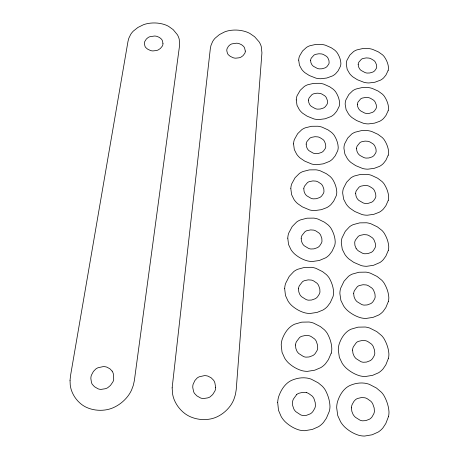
<?xml version="1.0" encoding="UTF-8"?>
<svg xmlns="http://www.w3.org/2000/svg" width="459" height="459" viewBox="0 0 459 459"><rect width="100%" height="100%" fill="white"/><g stroke="black" fill="none" stroke-linecap="round" stroke-linejoin="round"><path stroke-width="0.69" d="M331.232 353.137L328.369 359.718L325.448 363.792A22.715 21.607 34.1 0 1 320.721 367.67L314.788 370.184L307.536 371.348A21.366 20.357 34.4 0 1 301.741 370.602C296.847 369.139 292.308 366.443 288.556 362.994A23.834 22.703 33.1 0 1 284.637 358.083L282.027 352.231L281.224 344.944A23.512 22.405 33 0 1 282.205 339.264C283.955 334.445 286.668 329.763 290.748 326.544A21.286 20.265 31.8 0 1 294.667 324.18L301.729 322.155L309.045 322.011A22.038 20.948 32.3 0 1 313.675 323.147L320.411 326.596L324.335 329.734A20.603 19.553 32.8 0 1 327.359 333.509C329.901 338.111 331.627 343.349 331.805 348.633A20.334 19.307 34.2 0 1 331.232 353.137M296.68 394.562L293.467 398.969A9.587 9.191 53.8 0 0 292.521 402.032L292.641 405.475L293.794 408.906A10.488 10.052 54 0 0 295.82 411.671L300.634 414.85A9.232 8.836 54.6 0 0 303.192 415.515L306.48 415.32L310.341 413.823A10.477 10.029 54 0 0 312.843 411.574L314.61 408.63A8.796 8.411 53.6 0 0 315.385 406.083L315.253 402.686L313.996 398.687A9.392 8.991 53 0 0 312.097 395.979L308.809 393.615A8.933 8.56 52.6 0 0 306.279 392.554M306.279 392.554L302.871 392.325L298.866 393.26A9.111 8.738 53 0 0 296.68 394.562M112.122 371.107L109.867 368.761L106.867 367.148A10.632 9.886 -39.7 0 0 103.08 366.632L98.083 367.728A9.243 8.589 -39.5 0 0 95.753 369.036L93.401 371.463L91.393 375.215A10.534 9.794 -39.9 0 0 90.865 378.583L91.45 382.456A8.819 8.193 -40.3 0 0 92.293 384.349L94.491 386.725L97.939 388.756A9.473 8.807 -40.5 0 0 101.095 389.387L105.105 388.762A9.002 8.382 -40.5 0 0 107.71 387.723L110.453 385.445L112.897 381.894A9.186 8.555 -40.1 0 0 113.717 379.392L113.344 373.953A9.61 8.945 -39.7 0 0 112.122 371.107M356.075 248.256L354.927 245.41L354.709 242.564A8.589 7.648 22.9 0 1 355.461 240.046L358.232 236.425A8.164 7.264 22.8 0 1 360.172 235.364L363.769 234.612L366.861 234.824A7.987 7.103 22.9 0 1 369.179 235.714L372.232 237.693A8.428 7.499 23.2 0 1 374.033 239.948L375.296 243.259L375.519 246.064A7.849 6.983 23.4 0 1 375.083 247.757L373.391 250.58A9.381 8.354 23.3 0 1 371.199 252.421L367.751 253.626L364.785 253.77A8.279 7.378 23.3 0 1 362.444 253.202L358.387 250.878A9.455 8.423 23.1 0 1 356.075 248.256M172.148 387.849L172.607 394.051A29.674 29.204 -45.3 0 0 174.282 399.898C176.503 405.286 180.215 410.042 184.862 413.548A30.116 29.651 -46.4 0 0 190.233 416.703C196.647 419.532 203.968 420.312 210.836 418.901A29.703 29.284 -47.5 0 0 216.728 416.973C222.11 414.534 226.798 410.633 230.292 405.876A30.764 30.34 -45.5 0 0 234.021 399.049L235.427 394.528L236.219 389.691L261.928 52.791L261.257 46.56A24.643 19.955 3.1 0 0 259.106 41.844L254.636 36.754L249.857 33.45A23.719 19.192 3.1 0 0 245.536 31.614C240.327 29.967 234.71 29.617 229.334 30.575A24.063 19.467 3 0 0 224.721 31.866L219.431 34.574L215.076 38.229A24.075 19.485 2.9 0 0 212.574 41.643L210.956 45.504L210.32 48.688L172.148 387.849M298.706 60.118L299.44 65.189L301.661 69.28A19.674 15.927 9.4 0 0 304.96 72.734L309.332 75.534L315.976 78.15A17.62 14.286 9.5 0 0 320.801 78.736L326.819 78.013L332.603 75.884A18.693 15.141 9.6 0 0 335.655 73.698L338.065 70.904L340.417 66.371A16.771 13.569 9.8 0 0 340.876 63.244C340.698 59.469 339.172 55.78 337.095 52.659A16.977 13.713 9.7 0 0 334.554 49.997L331.266 47.765L325.62 45.28A18.176 14.688 9.5 0 0 321.748 44.437L315.637 44.454L309.756 45.791A17.614 14.235 9.3 0 0 306.497 47.397L302.561 50.978L299.48 56.17A19.416 15.721 9.4 0 0 298.706 60.118M296.262 99.93L297.007 105.295L299.285 109.609A20.219 16.817 10.2 0 0 302.67 113.253L307.163 116.202L313.99 118.95A18.119 15.09 10.4 0 0 318.948 119.558L325.144 118.778L331.088 116.517A19.249 16.019 10.5 0 0 334.227 114.199L336.711 111.239L339.138 106.442A17.23 14.315 10.7 0 0 339.608 103.137C339.425 99.167 337.87 95.283 335.736 91.966A17.453 14.481 10.5 0 0 333.125 89.155L329.746 86.808L323.945 84.198A18.676 15.497 10.3 0 0 319.969 83.314L313.686 83.349L307.645 84.777A18.056 14.992 10.1 0 0 304.294 86.481L300.238 90.268L297.065 95.765A19.955 16.599 10.2 0 0 296.262 99.93M357.4 104.417L357.756 106.838L358.686 108.794A8.606 7.097 14.3 0 0 360.803 110.998L364.515 112.966A7.487 6.174 14.4 0 0 366.649 113.453L369.357 113.35L372.507 112.363A8.514 7.017 14.4 0 0 374.51 110.843L375.887 108.835A7.126 5.869 14.5 0 0 376.455 107.085L376.242 104.744L375.089 101.967A7.648 6.294 14.4 0 0 373.442 100.073L370.648 98.398A7.298 6.007 14.3 0 0 368.525 97.641L365.703 97.446L362.415 98.048A7.401 6.093 14.2 0 0 360.642 98.92L358.118 101.932A7.837 6.46 14.2 0 0 357.429 104.038L357.4 104.417M358.186 64.49L358.531 66.779L359.443 68.638A8.331 6.696 12.9 0 0 361.147 70.462L365.112 72.602A7.287 5.858 13 0 0 367.189 73.067L369.822 72.97L372.886 72.046A8.279 6.655 13 0 0 374.831 70.611L376.334 68.397A6.937 5.571 13.1 0 0 376.724 67.06L376.518 64.845L375.399 62.212A7.419 5.95 13 0 0 373.792 60.416L371.073 58.827A7.074 5.674 12.9 0 0 369.007 58.098L366.259 57.909L363.063 58.477A7.206 5.783 12.8 0 0 361.336 59.297L358.881 62.143A7.585 6.093 12.8 0 0 358.215 64.134L358.186 64.49M70.038 380.316L70.233 384.906A30.524 28.349 -40.3 0 0 71.581 390.724C73.486 396.054 76.951 400.822 81.421 404.299A30.971 28.785 -40.5 0 0 86.631 407.437C93.022 410.3 100.337 411.006 107.188 409.635A30.552 28.429 -40.6 0 0 113.218 407.718C118.778 405.286 123.689 401.424 127.476 396.691A31.642 29.451 -40.2 0 0 131.618 389.903L133.288 385.405L134.361 380.597L179.561 45.579L179.251 39.382A24.746 19.846 -3 0 0 177.358 34.689L173.163 29.623L168.551 26.335A23.822 19.083 -2.9 0 0 164.322 24.505C159.112 22.847 153.49 22.531 148.108 23.472A24.166 19.358 -3.1 0 0 143.403 24.752L137.935 27.442L133.351 31.074A24.178 19.376 -3.1 0 0 130.643 34.471L128.795 38.309L127.975 41.476L70.548 375.531L70.038 380.316M162.962 43.502L162.882 44.54A7.201 5.778 -2.9 0 1 162.279 46.164L160.386 48.465L158.229 49.922A7.086 5.686 -3 0 1 156.158 50.565L152.939 50.926A7.442 5.973 -3.1 0 1 150.38 50.473L147.551 49.102L145.721 47.518A6.931 5.56 -3.2 0 1 144.883 45.934L144.43 43.725A8.239 6.61 -3.1 0 1 144.774 41.522L146.306 39.084L148.142 37.523A7.252 5.812 -3.1 0 1 149.99 36.691L154.459 36.031A8.279 6.638 -3 0 1 157.076 36.416L159.537 37.518L161.407 39.084A7.533 6.036 -2.9 0 1 162.457 40.966L162.962 43.502M293.565 143.914L294.317 149.594L296.657 154.172A20.833 17.832 11.4 0 0 300.14 158.028L304.765 161.143L311.793 164.052A18.658 15.99 11.7 0 0 316.905 164.683L323.285 163.84L329.413 161.425A19.794 16.943 11.8 0 0 332.655 158.957L335.213 155.808L337.715 150.718A17.752 15.181 12.1 0 0 338.208 147.213C338.025 143.019 336.441 138.905 334.227 135.371A18.004 15.371 11.8 0 0 331.541 132.399L328.065 129.914L322.098 127.166A19.307 16.49 11.5 0 0 318.001 126.242L311.535 126.288L305.31 127.814A18.681 15.956 11.3 0 0 301.856 129.633L297.679 133.661L294.397 139.496A20.563 17.603 11.4 0 0 293.565 143.914M352.569 350.085L352.977 353.384L354.055 356.035A10.19 9.421 39.1 0 0 356.098 358.634L360.849 361.629A8.956 8.279 39.6 0 0 363.339 362.26L366.506 362.082L370.184 360.688A10.155 9.381 39.3 0 0 372.524 358.582L374.137 355.823A8.52 7.855 39.3 0 0 374.802 353.43L374.561 350.24L373.219 346.482A9.105 8.4 38.9 0 0 371.297 343.934L368.043 341.703A8.618 7.952 38.6 0 0 365.571 340.698L362.277 340.48L358.439 341.353A8.824 8.153 38.6 0 0 356.373 342.569L353.413 346.7A9.3 8.601 38.9 0 0 352.604 349.574L352.569 350.085M353.677 293.697L354.073 296.778L355.123 299.262A9.771 8.887 29.2 0 0 357.096 301.695L361.686 304.512A8.583 7.814 29.6 0 0 364.102 305.109L367.16 304.948L370.717 303.651A9.731 8.847 29.5 0 0 372.978 301.689L374.538 299.107A8.153 7.407 29.6 0 0 375.181 296.875L374.946 293.898L373.649 290.375A8.75 7.952 29.2 0 0 371.79 287.988L368.64 285.888A8.308 7.551 29 0 0 366.248 284.941L363.063 284.729L359.351 285.532A8.457 7.694 28.8 0 0 357.354 286.668L354.491 290.53A8.916 8.119 29 0 0 353.711 293.215L353.677 293.697M355.65 193.337L356.023 196.062L357.01 198.259A9.123 7.923 18.9 0 0 358.869 200.417L363.189 202.924A7.981 6.931 19.1 0 0 365.456 203.457L368.325 203.326L371.664 202.207A9.06 7.866 19.1 0 0 373.792 200.48L375.255 198.213A7.596 6.592 19.3 0 0 375.858 196.245L375.634 193.612L374.412 190.496A8.13 7.051 19 0 0 372.668 188.374L369.702 186.509A7.757 6.724 18.9 0 0 367.458 185.666L364.463 185.459L360.975 186.153A7.872 6.833 18.7 0 0 359.099 187.146L356.413 190.542A8.319 7.229 18.8 0 0 355.685 192.912L355.65 193.337M356.534 148.515L356.895 151.086L357.859 153.163A8.87 7.516 16.2 0 0 360.034 155.498L363.855 157.575A7.74 6.558 16.4 0 0 366.058 158.085L368.847 157.971L372.088 156.915A8.801 7.453 16.4 0 0 374.154 155.297L375.571 153.163A7.396 6.254 16.5 0 0 376.156 151.304L375.944 148.819L374.756 145.876A7.883 6.667 16.4 0 0 373.058 143.874L370.178 142.106A7.499 6.34 16.2 0 0 367.998 141.303L365.089 141.102L361.703 141.756A7.688 6.501 16.1 0 0 359.879 142.686L357.274 145.882A8.05 6.816 16.1 0 0 356.563 148.114L356.534 148.515M287.782 238.164L288.556 244.567L291.023 249.725A22.181 20.098 16.1 0 0 294.712 254.062C298.281 257.143 302.544 259.507 307.088 260.804A19.875 18.033 16.6 0 0 312.516 261.487L319.303 260.5L325.827 257.74A21.091 19.106 16.7 0 0 329.281 254.934L332.006 251.366L334.68 245.599A18.917 17.109 17.1 0 0 335.208 241.641C335.024 236.953 333.377 232.329 331.008 228.312A19.152 17.299 16.6 0 0 328.162 224.973L324.473 222.196L318.144 219.127A20.506 18.532 16.1 0 0 313.801 218.105L306.933 218.197L300.318 219.953A19.846 17.947 15.8 0 0 296.646 222.013L292.188 226.574L288.682 233.172A21.871 19.817 16.1 0 0 287.782 238.164M290.822 188.615L291.585 194.633L293.984 199.481A21.464 18.888 13.2 0 0 297.564 203.561L302.32 206.854L309.561 209.918A19.226 16.943 13.5 0 0 314.822 210.578L321.398 209.665L326.774 207.634A20.471 18.016 13.6 0 0 331.054 204.462L333.693 201.117L336.275 195.712A18.291 16.082 13.9 0 0 336.786 191.994C336.602 187.57 334.984 183.221 332.7 179.463A18.561 16.289 13.6 0 0 329.941 176.319L326.36 173.697L320.227 170.794A19.88 17.453 13.2 0 0 316.01 169.83L309.355 169.893L302.94 171.528A19.232 16.897 12.9 0 0 299.383 173.462L295.074 177.736L291.689 183.927A21.194 18.653 13.1 0 0 290.822 188.615M351.433 407.844L351.852 411.362L352.965 414.196A10.729 9.949 51.4 0 0 355.513 417.363L359.982 420.157A9.398 8.704 51.8 0 0 362.564 420.823L365.834 420.622L369.638 419.124A10.666 9.874 51.4 0 0 372.06 416.864L373.724 413.915A8.939 8.268 51.3 0 0 374.412 411.356L374.165 407.948L372.777 403.937A9.553 8.841 50.9 0 0 370.797 401.218L367.429 398.848A9.048 8.382 50.6 0 0 364.876 397.781L361.474 397.551L357.509 398.492A9.278 8.601 50.9 0 0 355.369 399.8L353.964 401.327L352.305 404.224A9.771 9.06 51.3 0 0 351.468 407.294L351.433 407.844M284.678 288.7L285.469 295.516L288.005 300.995A22.91 21.326 21.3 0 0 291.798 305.602C295.458 308.855 299.853 311.374 304.558 312.745A20.529 19.129 22.2 0 0 310.158 313.463L317.169 312.39L322.895 310.06A21.843 20.322 22.2 0 0 327.468 306.446L330.285 302.636L333.05 296.497A19.553 18.159 22.6 0 0 333.601 292.28C333.418 287.317 331.731 282.405 329.275 278.114A19.806 18.371 21.7 0 0 326.349 274.574L322.551 271.625L316.027 268.383A21.194 19.68 21.2 0 0 311.546 267.31L304.466 267.419L297.644 269.301A20.489 19.043 20.7 0 0 293.852 271.504L289.245 276.37L285.618 283.387A22.606 21.039 21.3 0 0 284.678 288.7M277.689 402.549L278.504 410.323L281.189 416.577A24.941 23.908 54.1 0 0 285.234 421.815C289.078 425.47 293.771 428.35 298.855 429.911A22.371 21.412 55.4 0 0 304.845 430.697L312.349 429.429L318.483 426.727A23.805 22.766 54.4 0 0 323.383 422.567L326.406 418.201L329.373 411.161A21.309 20.345 53.6 0 0 329.975 406.347C329.791 400.724 328.03 395.142 325.391 390.202A21.55 20.603 52.2 0 0 322.27 386.18L318.225 382.84L311.265 379.18A23.036 22.066 52.3 0 0 306.486 377.986C301.443 377.327 296.262 378.325 291.626 380.339A22.273 21.372 52.5 0 0 287.569 382.875C283.312 386.358 280.524 391.361 278.716 396.484A24.608 23.598 54.1 0 0 277.689 402.549M245.295 51.064L245.261 51.752A7.166 5.806 3.2 0 1 244.75 53.387L243 55.7L240.935 57.163A7.051 5.72 3.1 0 1 238.909 57.817L235.725 58.178A7.413 6.007 3 0 1 233.149 57.725L230.252 56.348L228.341 54.759A6.896 5.588 2.9 0 1 227.412 53.164L226.838 50.943A8.205 6.644 2.9 0 1 227.05 48.729L228.433 46.273L230.177 44.701A7.224 5.841 2.9 0 1 231.967 43.869L236.379 43.203A8.245 6.673 3 0 1 239.007 43.588L241.52 44.695L243.471 46.273A7.499 6.07 3.1 0 1 244.63 48.161L245.295 51.064M215.661 387.43L215.592 388.486A8.933 8.813 -45.1 0 1 214.915 390.999L212.689 394.574L210.09 396.869A8.755 8.635 -47.2 0 1 207.56 397.913L203.595 398.538A9.209 9.071 -46.8 0 1 200.422 397.913L196.865 395.865L194.541 393.478A8.578 8.44 -45.7 0 1 193.595 391.579L192.786 387.683A10.241 10.087 -43.9 0 1 193.119 384.298L194.903 380.522L197.106 378.078A8.985 8.847 -42 0 1 199.349 376.764L204.266 375.663A10.333 10.184 -43 0 1 208.065 376.179L211.146 377.797L213.527 380.155A9.341 9.214 -42.7 0 1 214.904 383.013L215.661 387.43M310.623 60.324L310.892 62.608L311.736 64.455A8.279 6.701 9.4 0 0 313.394 66.28L317.289 68.408A7.252 5.875 9.5 0 0 319.361 68.873L322.006 68.781L325.104 67.863A8.239 6.673 9.6 0 0 327.101 66.429L328.684 64.22A6.914 5.594 9.7 0 0 329.114 62.889L328.988 60.68L327.95 58.058A7.39 5.973 9.6 0 0 326.401 56.268L323.727 54.678A7.08 5.72 9.5 0 0 321.684 53.955L318.93 53.766L315.706 54.328A7.172 5.801 9.4 0 0 313.95 55.149L311.397 57.983A7.545 6.105 9.4 0 0 310.657 59.968L310.623 60.324M298.505 288.797L298.792 291.872L299.761 294.351A9.633 8.968 21.5 0 0 301.661 296.772L306.176 299.584A8.474 7.889 21.9 0 0 308.574 300.18L311.644 300.02L315.253 298.729A9.61 8.939 21.8 0 0 317.588 296.772L319.234 294.202A8.067 7.493 22.1 0 0 319.952 291.976L319.814 289.004L318.632 285.498A8.658 8.038 21.7 0 0 316.848 283.111L313.767 281.017A8.251 7.665 21.3 0 0 311.397 280.082L308.207 279.864L304.46 280.667A8.354 7.769 21 0 0 302.418 281.797L299.423 285.641A8.801 8.187 21.2 0 0 298.551 288.321L298.505 288.797M301.184 238.284L301.471 241.176L302.412 243.505A9.323 8.446 16.2 0 0 304.26 245.789L308.632 248.439A8.193 7.43 16.5 0 0 310.961 249.007L313.939 248.864L317.433 247.659A9.289 8.411 16.5 0 0 319.694 245.829L321.478 243.018A7.786 7.046 16.7 0 0 321.977 241.325L321.845 238.531L320.692 235.226A8.36 7.562 16.5 0 0 318.959 232.983L315.964 231.009A7.958 7.195 16.2 0 0 313.669 230.12L310.577 229.907L306.945 230.653A8.084 7.315 16 0 0 304.965 231.715L302.074 235.324A8.497 7.694 16 0 0 301.23 237.837L301.184 238.284M303.806 188.764L304.093 191.478L305.005 193.669A9.042 7.952 13.2 0 0 306.801 195.821L311.047 198.317A7.912 6.971 13.4 0 0 313.296 198.856L316.182 198.724L319.567 197.605A8.991 7.906 13.5 0 0 321.753 195.89L323.297 193.629A7.551 6.638 13.7 0 0 323.962 191.667L323.83 189.039L322.711 185.935A8.078 7.097 13.5 0 0 321.03 183.824L318.127 181.959A7.74 6.793 13.3 0 0 315.895 181.116L312.9 180.915L309.383 181.603A7.809 6.862 13.1 0 0 307.467 182.59L304.667 185.975A8.251 7.258 13.1 0 0 303.852 188.339L303.806 188.764M306.176 144.086L306.457 146.645L307.346 148.716A8.773 7.51 11.5 0 0 309.091 150.747L313.216 153.117A7.688 6.587 11.6 0 0 315.408 153.627L318.207 153.513L321.495 152.463A8.744 7.482 11.7 0 0 323.618 150.85L325.11 148.722A7.361 6.294 11.8 0 0 325.758 146.869L325.626 144.39L324.536 141.458A7.843 6.701 11.7 0 0 322.901 139.461L320.072 137.7A7.487 6.397 11.5 0 0 317.909 136.897L314.994 136.696L311.581 137.344A7.637 6.529 11.4 0 0 309.722 138.274L307.008 141.458A7.992 6.839 11.4 0 0 306.222 143.684L306.176 144.086M308.511 100.119L308.781 102.541L309.653 104.491A8.52 7.086 10.3 0 0 311.351 106.408L315.356 108.651A7.442 6.191 10.4 0 0 317.479 109.139L320.204 109.035L323.388 108.054A8.463 7.04 10.4 0 0 325.448 106.534L326.894 104.532A7.097 5.898 10.6 0 0 327.519 102.793L327.387 100.452L326.326 97.687A7.614 6.323 10.4 0 0 324.737 95.799L321.994 94.129A7.298 6.059 10.3 0 0 319.889 93.372L317.06 93.177L313.744 93.779A7.361 6.11 10.2 0 0 311.942 94.646L309.309 97.647A7.786 6.472 10.2 0 0 308.551 99.746L308.511 100.119M295.521 345.007L295.82 348.295L296.812 350.94A10.012 9.536 33.2 0 0 298.775 353.528L303.439 356.517A8.813 8.388 33.9 0 0 305.918 357.148L309.096 356.97L312.826 355.582A9.995 9.507 33.6 0 0 315.241 353.482L316.951 350.728A8.394 7.981 33.7 0 0 317.697 348.347L317.559 345.168L316.343 341.421A8.968 8.526 33 0 0 314.501 338.88L311.317 336.654A8.526 8.101 32.5 0 0 308.867 335.655L305.574 335.431L301.695 336.304A8.681 8.262 32.3 0 0 299.584 337.514L296.48 341.634A9.146 8.71 32.8 0 0 295.573 344.497L295.521 345.007M388.538 416.451L385.812 423.508L382.938 427.886A24.212 22.399 51.7 0 1 378.187 432.062L372.151 434.776L364.704 436.05A22.732 21.051 52.2 0 1 358.703 435.264C353.55 433.686 348.8 430.794 344.852 427.145A25.36 23.518 51.5 0 1 340.641 421.89L337.755 415.619L336.682 407.821A25.015 23.202 51.5 0 1 337.508 401.728C339.132 396.622 341.743 391.59 345.891 388.079A22.669 21.034 50.6 0 1 349.856 385.531C354.44 383.494 359.592 382.508 364.601 383.167A23.42 21.699 50.5 0 1 369.409 384.367L376.466 388.039L381.509 392.33A21.871 20.225 50.4 0 1 383.862 395.423C386.644 400.357 388.595 405.94 388.974 411.614A21.648 19.989 51.3 0 1 388.538 416.451M388.469 358.238L385.83 364.836L383.047 368.921A23.065 21.292 39.6 0 1 378.457 372.817L372.622 375.336L365.421 376.506A21.682 20.041 39.9 0 1 359.615 375.76C354.664 374.28 350.056 371.578 346.212 368.129A24.195 22.371 39.1 0 1 342.144 363.201L339.344 357.337L338.3 350.028A23.862 22.066 39.1 0 1 339.092 344.325C340.664 339.517 343.217 334.806 347.193 331.564A21.625 19.989 38.3 0 1 351.026 329.195L358.003 327.158L365.295 327.015A22.365 20.638 38.4 0 1 369.948 328.151L376.782 331.605L381.664 335.638A20.867 19.226 38.6 0 1 383.942 338.541C386.621 343.143 388.521 348.375 388.888 353.711A20.626 18.997 39.5 0 1 388.469 358.238M388.394 301.408L385.847 307.57L383.156 311.386A22.101 20.098 29.8 0 1 378.721 315.017L373.075 317.358L366.116 318.431A20.753 18.899 29.9 0 1 360.504 317.72C355.742 316.331 351.29 313.801 347.543 310.554A23.168 21.091 29.2 0 1 343.607 305.935L340.894 300.438L339.878 293.599A22.852 20.804 29.1 0 1 340.641 288.269L344.032 281.224L348.467 276.347A20.73 18.853 28.6 0 1 352.173 274.132L358.921 272.25L365.978 272.13A21.43 19.462 28.8 0 1 370.482 273.208L377.091 276.461L381.819 280.248A19.989 18.131 29.2 0 1 384.022 282.968C386.598 287.254 388.452 292.165 388.807 297.18A19.766 17.935 29.9 0 1 388.394 301.408M388.331 250.35L385.858 256.133L383.254 259.714A21.28 18.951 23.5 0 1 379.909 262.531L373.488 265.302L366.741 266.295A20.035 17.867 23.5 0 1 361.308 265.606L353.751 262.359L348.742 258.847A22.365 19.932 23 0 1 344.921 254.498L342.288 249.323L341.295 242.897A22.049 19.651 23 0 1 342.03 237.894L345.311 231.273L349.609 226.694A20.024 17.821 22.6 0 1 353.206 224.623L359.747 222.867L366.592 222.776A20.678 18.383 22.9 0 1 370.958 223.797L377.373 226.872L381.957 230.441A19.278 17.115 23.2 0 1 384.091 233.006C386.576 237.022 388.383 241.641 388.727 246.38A19.06 16.949 23.7 0 1 388.331 250.35M388.274 200.302L385.876 205.724L383.351 209.08A20.615 17.907 19.3 0 1 379.186 212.265L373.89 214.301L367.355 215.219A19.341 16.822 19.2 0 1 362.088 214.56L354.773 211.49L349.913 208.179A21.602 18.767 18.8 0 1 346.206 204.094L343.653 199.229L342.684 193.193A21.326 18.526 18.8 0 1 343.395 188.488L346.568 182.275L350.733 177.989A19.37 16.805 18.6 0 1 354.216 176.049L360.556 174.409L367.194 174.34A20.007 17.344 18.8 0 1 371.429 175.309L377.648 178.218L382.089 181.586A18.647 16.151 19.1 0 1 384.16 184.002C386.553 187.754 388.32 192.103 388.658 196.572A18.4 15.956 19.5 0 1 388.274 200.302M388.216 155.165L385.887 160.271L383.437 163.433A19.944 16.891 16.5 0 1 379.392 166.422L374.251 168.327L367.906 169.176A18.744 15.899 16.5 0 1 362.794 168.545L355.691 165.63L350.969 162.503A20.942 17.74 16.2 0 1 347.365 158.636L344.881 154.046L343.94 148.349A20.666 17.505 16.2 0 1 344.623 143.914L347.704 138.061L351.743 134.017A18.79 15.893 16 0 1 355.128 132.198L361.29 130.66L367.734 130.614A19.41 16.404 16.2 0 1 371.853 131.538L377.895 134.298L382.209 137.488A18.067 15.256 16.4 0 1 384.223 139.771C386.535 143.3 388.262 147.408 388.589 151.648A17.832 15.084 16.7 0 1 388.216 155.165M388.165 110.751L385.904 115.559L383.523 118.531A19.381 15.979 14.5 0 1 379.599 121.337L374.607 123.127L368.451 123.907A18.188 15.015 14.5 0 1 363.488 123.305L356.591 120.545L352.007 117.584A20.305 16.742 14.2 0 1 348.507 113.935L346.092 109.603L345.174 104.227A20.041 16.524 14.2 0 1 345.834 100.045L348.823 94.531L352.741 90.727A18.148 14.94 14.1 0 1 356.029 89.017L362.008 87.589L368.273 87.554A18.756 15.428 14.2 0 1 372.266 88.438L378.136 91.054L382.33 94.072A17.499 14.39 14.5 0 1 384.286 96.229C386.518 99.54 388.205 103.418 388.526 107.435A17.293 14.24 14.7 0 1 388.165 110.751M388.113 70.548L385.916 75.098L383.604 77.904A18.773 15.09 13.1 0 1 380.626 80.096L374.928 82.23L368.944 82.959A17.671 14.223 13 0 1 364.113 82.373L357.406 79.751L352.948 76.94A19.748 15.87 12.8 0 1 349.54 73.48L347.188 69.372L346.293 64.283A19.479 15.658 12.8 0 1 346.929 60.33L349.833 55.114L353.648 51.523A17.694 14.195 12.7 0 1 356.844 49.911L362.662 48.568L368.755 48.551A18.245 14.631 12.9 0 1 372.645 49.394L378.359 51.884L382.439 54.747A17.006 13.632 13.1 0 1 384.338 56.796C386.501 59.917 388.153 63.594 388.463 67.41A16.817 13.5 13.2 0 1 388.113 70.548"/></g></svg>
